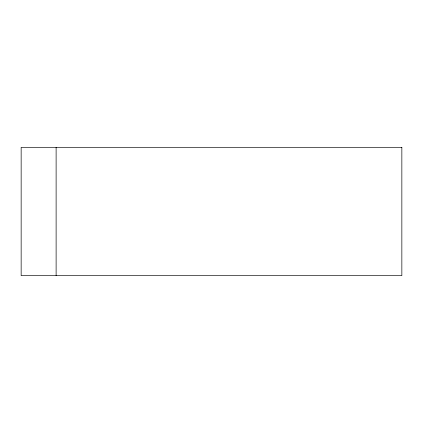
<?xml version="1.0" encoding="UTF-8"?>
<svg xmlns="http://www.w3.org/2000/svg" width="423" height="423" viewBox="0 0 423 423"><rect width="100%" height="100%" fill="white"/><g stroke="black" fill="none" stroke-linecap="round" stroke-linejoin="round"><path stroke-width="0.63" d="M56.116 147.357L56.116 275.643M401.85 147.357L21.15 147.357L21.15 275.643L401.85 275.643L401.85 147.357"/></g></svg>
